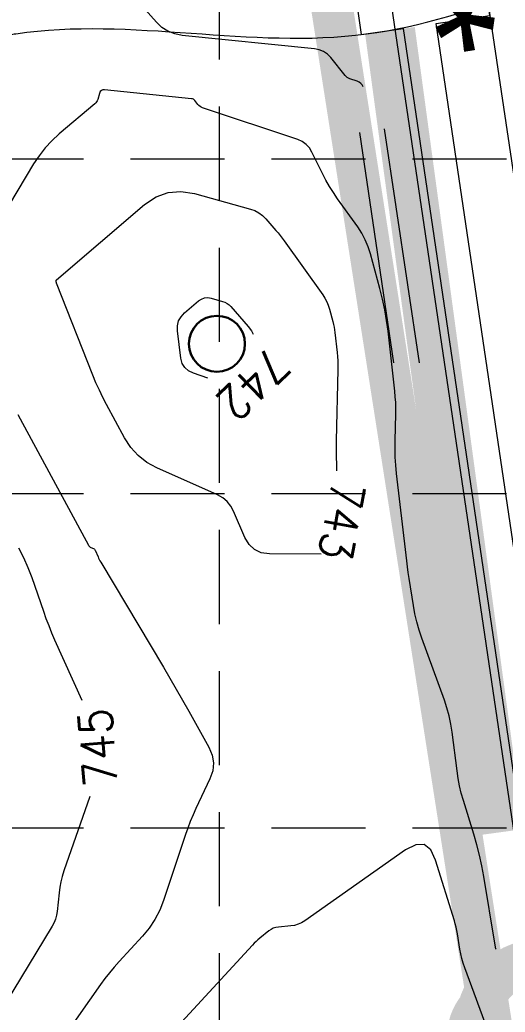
# Model space of a CAD drawing. Header units: feet. Extents: x 46644 to 49208, y 46045 to 47649.
# Drawn here: x 47701.9 to 47760, y 46384.8 to 46503.5 of the extents above; entities that cross this region are included whole.
import ezdxf
from ezdxf.enums import TextEntityAlignment as Align

# ---------------------------------------------------------------- set-up
doc = ezdxf.new("R2010")
doc.units = ezdxf.units.FT
doc.header["$MEASUREMENT"] = 0
doc.linetypes.add('DGN Style 3', pattern=[33.544038, 23.960027, -9.584011])
doc.linetypes.add('HIDDEN', pattern=[0.375, 0.25, -0.125])
for name, color, linetype, lineweight in [('EC', 35, 'Continuous', 0), ('Level 13', 1, 'Continuous', 0), ('Level 15', 1, 'Continuous', 0), ('Level 4', 1, 'Continuous', 0), ('LIMITS OF DISTURBANCE', 1, 'HIDDEN', 0), ('PC', 35, 'Continuous', 0)]:
    doc.layers.add(name, color=color, linetype=linetype, lineweight=lineweight)
for name, color, linetype in [('GRID', 254, 'HIDDEN'), ('INLET PROTECTION', 5, 'Continuous'), ('LEGEND', 7, 'Continuous'), ('SILT FENCE', 200, 'Continuous')]:
    doc.layers.add(name, color=color, linetype=linetype)
doc.styles.add('Style-STANDARD', font='STANDARD.shx')
doc.styles.add('Style-WORKING', font='WORKING.shx')

msp = doc.modelspace()

# ---------------------------------------------------------------- linework, layer by layer
at = {"layer": 'EC', "color": 35, "linetype": 'DGN Style 3', "lineweight": 0}
for p, q in [((47718.27, 46503.21), (47715.9, 46505.92)), ((47718.93, 46502.58), (47718.27, 46503.21)), ((47719.66, 46502.11), (47718.93, 46502.58)), ((47720.47, 46501.79), (47719.66, 46502.11)), ((47721.35, 46501.62), (47720.47, 46501.79)), ((47737.21, 46500.02), (47721.35, 46501.62)), ((47737.77, 46499.91), (47737.21, 46500.02)), ((47738.28, 46499.7), (47737.77, 46499.91)), ((47738.73, 46499.39), (47738.28, 46499.7)), ((47739.13, 46498.98), (47738.73, 46499.39)), ((47740.85, 46496.83), (47739.13, 46498.98)), ((47740.97, 46496.69), (47740.85, 46496.83)), ((47741.12, 46496.58), (47740.97, 46496.69)), ((47741.27, 46496.49), (47741.12, 46496.58)), ((47741.44, 46496.42), (47741.27, 46496.49)), ((47742.28, 46496.13), (47741.44, 46496.42)), ((47742.52, 46496.03), (47742.28, 46496.13)), ((47742.72, 46495.88), (47742.52, 46496.03)), ((47742.9, 46495.7), (47742.72, 46495.88)), ((47711.47, 46494.69), (47711.26, 46493.96)), ((47711.56, 46494.89), (47711.47, 46494.69)), ((47711.69, 46495.02), (47711.56, 46494.89)), ((47711.86, 46495.09), (47711.69, 46495.02)), ((47712.07, 46495.1), (47711.86, 46495.09)), ((47722.48, 46494.05), (47712.07, 46495.1)), ((47743.03, 46495.48), (47742.9, 46495.7)), ((47710.91, 46493.44), (47706.64, 46489.83)), ((47711.03, 46493.55), (47710.91, 46493.44)), ((47711.12, 46493.68), (47711.03, 46493.55)), ((47711.2, 46493.81), (47711.12, 46493.68)), ((47711.26, 46493.96), (47711.2, 46493.81)), ((47722.6, 46494.02), (47722.48, 46494.05)), ((47722.7, 46493.98), (47722.6, 46494.02)), ((47722.8, 46493.91), (47722.7, 46493.98)), ((47722.88, 46493.83), (47722.8, 46493.91)), ((47723.25, 46493.37), (47722.88, 46493.83)), ((47723.37, 46493.24), (47723.25, 46493.37)), ((47723.5, 46493.13), (47723.37, 46493.24)), ((47723.65, 46493.04), (47723.5, 46493.13)), ((47723.81, 46492.97), (47723.65, 46493.04)), ((47735.18, 46489.16), (47723.81, 46492.97)), ((47706.64, 46489.83), (47705.77, 46489.03)), ((47705.77, 46489.03), (47704.96, 46488.16)), ((47735.72, 46488.92), (47735.18, 46489.16)), ((47736.19, 46488.59), (47735.72, 46488.92)), ((47704.96, 46488.16), (47704.24, 46487.23)), ((47736.58, 46488.17), (47736.19, 46488.59)), ((47736.89, 46487.66), (47736.58, 46488.17)), ((47738.16, 46485.09), (47736.89, 46487.66)), ((47703.58, 46486.24), (47699.7, 46479.77)), ((47704.24, 46487.23), (47703.58, 46486.24)), ((47738.56, 46484.32), (47738.16, 46485.09)), ((47739, 46483.56), (47738.56, 46484.32)), ((47718.23, 46482.3), (47719.67, 46482.83)), ((47719.67, 46482.83), (47721.21, 46482.96)), ((47721.21, 46482.96), (47722.83, 46482.7)), ((47722.83, 46482.7), (47729.53, 46480.85)), ((47739.46, 46482.82), (47739, 46483.56)), ((47739.96, 46482.09), (47739.46, 46482.82)), ((47716.87, 46481.38), (47718.23, 46482.3)), ((47742.36, 46478.73), (47739.96, 46482.09)), ((47706.32, 46472.37), (47716.87, 46481.38)), ((47729.53, 46480.85), (47730.05, 46480.66)), ((47730.05, 46480.66), (47730.53, 46480.41)), ((47730.53, 46480.41), (47730.97, 46480.09)), ((47730.97, 46480.09), (47731.36, 46479.69)), ((47731.36, 46479.69), (47732.57, 46478.3)), ((47732.57, 46478.3), (47732.83, 46478)), ((47732.83, 46478), (47733.08, 46477.69)), ((47742.85, 46477.97), (47742.36, 46478.73)), ((47743.27, 46477.17), (47742.85, 46477.97)), ((47733.08, 46477.69), (47733.32, 46477.38)), ((47733.32, 46477.38), (47733.55, 46477.06)), ((47733.55, 46477.06), (47738.18, 46470.59)), ((47743.62, 46476.34), (47743.27, 46477.17)), ((47743.9, 46475.48), (47743.62, 46476.34)), ((47745.01, 46471.36), (47743.9, 46475.48)), ((47706.28, 46472.33), (47706.3, 46472.35)), ((47706.28, 46472.31), (47706.28, 46472.33)), ((47706.28, 46472.28), (47706.28, 46472.31)), ((47706.3, 46472.14), (47706.28, 46472.28)), ((47706.3, 46472.35), (47706.32, 46472.37)), ((47706.3, 46472.1), (47706.3, 46472.14)), ((47706.31, 46472.06), (47706.3, 46472.1)), ((47706.32, 46472.02), (47706.31, 46472.06)), ((47706.34, 46471.98), (47706.32, 46472.02)), ((47710.68, 46460.97), (47706.34, 46471.98)), ((47745.33, 46470.09), (47745.01, 46471.36)), ((47721.65, 46468.43), (47723.32, 46469.86)), ((47723.32, 46469.86), (47723.67, 46470.09)), ((47723.67, 46470.09), (47724.03, 46470.22)), ((47724.03, 46470.22), (47724.42, 46470.26)), ((47724.42, 46470.26), (47724.83, 46470.19)), ((47724.83, 46470.19), (47726.2, 46469.81)), ((47726.2, 46469.81), (47726.48, 46469.71)), ((47726.48, 46469.71), (47726.74, 46469.57)), ((47738.18, 46470.59), (47738.44, 46470.19)), ((47738.44, 46470.19), (47738.65, 46469.77)), ((47738.65, 46469.77), (47738.84, 46469.34)), ((47745.6, 46468.81), (47745.33, 46470.09)), ((47721.23, 46467.98), (47721.65, 46468.43)), ((47726.74, 46469.57), (47726.98, 46469.4)), ((47726.98, 46469.4), (47727.19, 46469.19)), ((47727.19, 46469.19), (47729.27, 46466.81)), ((47738.84, 46469.34), (47738.98, 46468.89)), ((47738.98, 46468.89), (47739.39, 46467.39)), ((47745.82, 46467.53), (47745.6, 46468.81)), ((47720.8, 46466.9), (47720.94, 46467.47)), ((47720.94, 46467.47), (47721.23, 46467.98)), ((47739.39, 46467.39), (47739.47, 46467.06)), ((47745.99, 46466.23), (47745.82, 46467.53)), ((47720.81, 46466.27), (47720.8, 46466.9)), ((47721.21, 46463.04), (47720.81, 46466.27)), ((47729.27, 46466.81), (47729.65, 46466.27)), ((47729.65, 46466.27), (47729.84, 46465.88)), ((47739.47, 46467.06), (47739.54, 46466.74)), ((47739.54, 46466.74), (47739.59, 46466.41)), ((47739.59, 46466.41), (47739.64, 46466.08)), ((47739.64, 46466.08), (47739.9, 46463.71)), ((47746.8, 46459.09), (47745.99, 46466.23)), ((47739.9, 46463.71), (47739.95, 46463.2)), ((47721.37, 46462.4), (47721.21, 46463.04)), ((47739.95, 46463.2), (47739.98, 46462.69)), ((47739.98, 46462.69), (47740, 46462.18)), ((47721.67, 46461.89), (47721.37, 46462.4)), ((47722.11, 46461.49), (47721.67, 46461.89)), ((47722.7, 46461.21), (47722.11, 46461.49)), ((47739.99, 46461.67), (47739.78, 46453.13)), ((47740, 46462.18), (47739.99, 46461.67)), ((47711.05, 46460.08), (47710.68, 46460.97)), ((47724.45, 46460.63), (47722.7, 46461.21)), ((47711.45, 46459.19), (47711.05, 46460.08)), ((47711.87, 46458.32), (47711.45, 46459.19)), ((47746.86, 46458.41), (47746.8, 46459.09)), ((47712.32, 46457.47), (47711.87, 46458.32)), ((47746.91, 46457.73), (47746.86, 46458.41)), ((47714.47, 46453.49), (47712.32, 46457.47)), ((47746.92, 46457.04), (47746.91, 46457.73)), ((47746.92, 46456.36), (47746.92, 46457.04)), ((47701.71, 46456.27), (47701.97, 46455.77)), ((47701.97, 46455.77), (47710.15, 46440.65)), ((47746.84, 46453.15), (47746.92, 46456.36)), ((47715.21, 46452.35), (47714.47, 46453.49)), ((47739.78, 46453.13), (47739.77, 46451.55)), ((47746.83, 46452.17), (47746.84, 46453.15)), ((47716.09, 46451.38), (47715.21, 46452.35)), ((47746.86, 46451.2), (47746.83, 46452.17)), ((47717.13, 46450.56), (47716.09, 46451.38)), ((47739.77, 46451.55), (47739.81, 46449.98)), ((47746.92, 46450.22), (47746.86, 46451.2)), ((47718.32, 46449.92), (47717.13, 46450.56)), ((47725.58, 46446.66), (47718.32, 46449.92)), ((47739.81, 46449.98), (47739.84, 46449.54)), ((47747.02, 46449.24), (47746.92, 46450.22)), ((47748.15, 46439.47), (47747.02, 46449.24)), ((47726.21, 46446.31), (47725.58, 46446.66)), ((47726.73, 46445.87), (47726.21, 46446.31)), ((47727.17, 46445.34), (47726.73, 46445.87)), ((47727.51, 46444.71), (47727.17, 46445.34)), ((47728.87, 46441.57), (47727.51, 46444.71)), ((47729.36, 46440.73), (47728.87, 46441.57)), ((47701.79, 46440.33), (47702.38, 46439.18)), ((47710.15, 46440.65), (47710.21, 46440.56)), ((47710.21, 46440.56), (47710.28, 46440.49)), ((47710.28, 46440.49), (47710.35, 46440.43)), ((47710.35, 46440.43), (47710.44, 46440.38)), ((47710.44, 46440.38), (47710.76, 46440.24)), ((47710.76, 46440.24), (47710.82, 46440.2)), ((47710.82, 46440.2), (47710.87, 46440.16)), ((47710.87, 46440.16), (47710.92, 46440.11)), ((47710.92, 46440.11), (47710.95, 46440.04)), ((47710.95, 46440.04), (47711.29, 46439.27)), ((47730.02, 46440.13), (47729.36, 46440.73)), ((47730.83, 46439.76), (47730.02, 46440.13)), ((47702.38, 46439.18), (47702.91, 46437.99)), ((47711.29, 46439.27), (47711.36, 46439.11)), ((47711.36, 46439.11), (47711.44, 46438.95)), ((47711.44, 46438.95), (47711.52, 46438.79)), ((47711.52, 46438.79), (47711.61, 46438.63)), ((47731.79, 46439.63), (47730.83, 46439.76)), ((47738, 46439.57), (47731.79, 46439.63)), ((47748.23, 46438.78), (47748.15, 46439.47)), ((47748.32, 46438.08), (47748.23, 46438.78)), ((47702.91, 46437.99), (47703.37, 46436.78)), ((47711.61, 46438.63), (47719.11, 46426.07)), ((47748.42, 46437.38), (47748.32, 46438.08)), ((47703.37, 46436.78), (47704.76, 46432.75)), ((47748.53, 46436.68), (47748.42, 46437.38)), ((47749.03, 46433.43), (47748.53, 46436.68)), ((47749.21, 46432.44), (47749.03, 46433.43)), ((47704.76, 46432.75), (47705.06, 46431.89)), ((47705.06, 46431.89), (47705.39, 46431.04)), ((47749.44, 46431.47), (47749.21, 46432.44)), ((47705.39, 46431.04), (47705.74, 46430.19)), ((47749.71, 46430.5), (47749.44, 46431.47)), ((47750.03, 46429.55), (47749.71, 46430.5)), ((47705.74, 46430.19), (47706.1, 46429.35)), ((47706.1, 46429.35), (47709.36, 46422.12)), ((47752.73, 46422.14), (47750.03, 46429.55)), ((47719.11, 46426.07), (47719.88, 46424.77)), ((47719.88, 46424.77), (47720.64, 46423.45)), ((47720.64, 46423.45), (47721.4, 46422.14)), ((47721.4, 46422.14), (47722.14, 46420.82)), ((47753.04, 46421.19), (47752.73, 46422.14)), ((47753.3, 46420.24), (47753.04, 46421.19)), ((47722.14, 46420.82), (47724.56, 46416.49)), ((47753.51, 46419.27), (47753.3, 46420.24)), ((47753.66, 46418.28), (47753.51, 46419.27)), ((47754.25, 46413.66), (47753.66, 46418.28)), ((47724.56, 46416.49), (47724.96, 46415.56)), ((47724.96, 46415.56), (47725.11, 46414.62)), ((47725.11, 46414.62), (47725.02, 46413.67)), ((47724.69, 46412.71), (47723.01, 46409.16)), ((47725.02, 46413.67), (47724.69, 46412.71)), ((47754.38, 46412.76), (47754.25, 46413.66)), ((47754.55, 46411.88), (47754.38, 46412.76)), ((47754.76, 46411), (47754.55, 46411.88)), ((47710.32, 46410.6), (47707.21, 46401.7)), ((47755.01, 46410.12), (47754.76, 46411)), ((47723.01, 46409.16), (47722.66, 46408.39)), ((47756.26, 46406.08), (47755.01, 46410.12)), ((47722.66, 46408.39), (47722.33, 46407.62)), ((47722.03, 46406.83), (47721.75, 46406.04)), ((47722.33, 46407.62), (47722.03, 46406.83)), ((47721.75, 46406.04), (47719.12, 46398.15)), ((47756.62, 46404.83), (47756.26, 46406.08)), ((47749.3, 46404.84), (47748.08, 46404.22)), ((47750.31, 46404.85), (47749.3, 46404.84)), ((47751.11, 46404.23), (47750.31, 46404.85)), ((47756.94, 46403.58), (47756.62, 46404.83)), ((47748.08, 46404.22), (47736.02, 46395.73)), ((47751.69, 46402.99), (47751.11, 46404.23)), ((47757.22, 46402.31), (47756.94, 46403.58)), ((47753.93, 46395.75), (47751.69, 46402.99)), ((47757.45, 46401.04), (47757.22, 46402.31)), ((47707.01, 46401.05), (47706.85, 46400.4)), ((47707.21, 46401.7), (47707.01, 46401.05)), ((47758.77, 46393.07), (47757.45, 46401.04)), ((47706.72, 46399.74), (47706.63, 46399.07)), ((47706.85, 46400.4), (47706.72, 46399.74)), ((47706.63, 46399.07), (47706.41, 46396.86)), ((47719.12, 46398.15), (47718.67, 46396.99)), ((47706.34, 46396.4), (47706.21, 46395.95)), ((47706.41, 46396.86), (47706.34, 46396.4)), ((47718.67, 46396.99), (47718.09, 46395.89)), ((47705.82, 46395.11), (47698.41, 46382.91)), ((47706.04, 46395.52), (47705.82, 46395.11)), ((47706.21, 46395.95), (47706.04, 46395.52)), ((47717.41, 46394.86), (47716.61, 46393.89)), ((47718.09, 46395.89), (47717.41, 46394.86)), ((47732.56, 46394.93), (47732.26, 46394.84)), ((47732.87, 46394.98), (47732.56, 46394.93)), ((47734.36, 46395.12), (47732.87, 46394.98)), ((47734.8, 46395.19), (47734.36, 46395.12)), ((47735.23, 46395.32), (47734.8, 46395.19)), ((47735.64, 46395.5), (47735.23, 46395.32)), ((47736.02, 46395.73), (47735.64, 46395.5)), ((47754.04, 46395.36), (47753.93, 46395.75)), ((47754.14, 46394.98), (47754.04, 46395.36)), ((47754.22, 46394.59), (47754.14, 46394.98)), ((47716.61, 46393.89), (47713.81, 46390.86)), ((47731.73, 46394.52), (47730.65, 46393.65)), ((47731.99, 46394.7), (47731.73, 46394.52)), ((47732.26, 46394.84), (47731.99, 46394.7)), ((47754.3, 46394.19), (47754.22, 46394.59)), ((47754.6, 46392.34), (47754.3, 46394.19)), ((47729.78, 46392.83), (47719.78, 46381.99)), ((47729.99, 46393.05), (47729.78, 46392.83)), ((47730.2, 46393.26), (47729.99, 46393.05)), ((47730.42, 46393.45), (47730.2, 46393.26)), ((47730.65, 46393.65), (47730.42, 46393.45)), ((47758.9, 46392.39), (47758.77, 46393.07)), ((47754.71, 46391.78), (47754.6, 46392.34)), ((47754.84, 46391.23), (47754.71, 46391.78)), ((47758.92, 46392.34), (47758.9, 46392.39)), ((47713.22, 46390.2), (47712.65, 46389.52)), ((47713.81, 46390.86), (47713.22, 46390.2)), ((47755, 46390.68), (47754.84, 46391.23)), ((47755.18, 46390.13), (47755, 46390.68)), ((47758.37, 46381.43), (47755.18, 46390.13)), ((47712.65, 46389.52), (47712.11, 46388.82)), ((47711.59, 46388.11), (47703.32, 46376.39)), ((47712.11, 46388.82), (47711.59, 46388.11))]:
    msp.add_line(p, q, dxfattribs=at)
at = {"layer": 'GRID', "color": 252, "linetype": 'HIDDEN', "lineweight": 0, "ltscale": 45}
for p, q in [((47725.8, 47606.85), (47725.8, 46206.68)), ((46685.8, 46486.85), (49165.8, 46486.85)), ((46685.8, 46446.85), (49165.8, 46446.85)), ((46685.8, 46406.85), (49165.8, 46406.85))]:
    msp.add_line(p, q, dxfattribs=at)
at = {"layer": 'INLET PROTECTION', "color": 7, "linetype": 'Continuous', "lineweight": 30}
msp.add_circle((47725.52, 46464.74), 3.35, dxfattribs=at)
at = {"layer": 'LEGEND', "color": 170, "ltscale": 100, "const_width": 5.31}
msp.add_lwpolyline([(47762.38, 46361.51, 0.520567), (47762.38, 46361.51, 0.765195), (47770.2, 46350.57, 0.417879), (47780.96, 46352.18, 0.6649), (47780.92, 46366.06, 0.744833), (47779.82, 46381.55, 0.975642), (47768.49, 46389.55, 0.520567), (47757, 46385.33, 0.520567), (47759.15, 46376.75, 0.540264), (47762.38, 46361.51)], format="xyb", close=True, dxfattribs=at)
at = {"layer": 'Level 13', "color": 7, "linetype": 'Continuous', "lineweight": 0}
msp.add_line((47728.14, 46706.8), (47769.07, 46430.49), dxfattribs=at)
at = {"layer": 'Level 15', "color": 7, "linetype": 'Continuous', "lineweight": 0, "flags": 128}
msp.add_lwpolyline([(47787.03, 46259.51), (47786.83, 46260.31), (47786.81, 46260.36, -0.041245), (47783.71, 46277.63), (47781.35, 46302.39, 0.01295), (47780.76, 46307.2), (47779.26, 46317.32), (47779.26, 46317.32), (47751.75, 46503.04), (47758.18, 46503.99), (47757.15, 46510.97), (47750.72, 46510.01), (47738.93, 46589.61), (47734.97, 46589.03), (47746.76, 46509.43), (47741.76, 46508.69), (47742.79, 46501.71), (47747.79, 46502.46), (47775.3, 46316.74), (47775.3, 46316.74), (47776.8, 46306.61, -0.01295), (47777.36, 46302.01), (47779.73, 46277.25, 0.040939), (47782.91, 46259.46)], format="xyb", dxfattribs=at)
at = {"layer": 'Level 15', "color": 7, "linetype": 'Continuous', "lineweight": 0}
for points, knots in [([(48035.83, 46412.86), (48035.78, 46412.91), (48035.72, 46412.96), (48035.67, 46413.01), (48019.02, 46417.19), (48002.37, 46421.38), (47985.72, 46425.57), (47974.9, 46428.29), (47966.46, 46436.75), (47957.21, 46443.08), (47955.41, 46444.31), (47953.58, 46445.45), (47951.94, 46446.89), (47951.69, 46447.11), (47951.46, 46447.35), (47951.23, 46447.58), (47950.73, 46448.1), (47950.21, 46448.59), (47949.76, 46449.15), (47949.22, 46449.84), (47948.72, 46450.55), (47948.21, 46451.26), (47947.37, 46452.41), (47946.61, 46453.61), (47945.74, 46454.74), (47944.67, 46456.12), (47943.24, 46457.18), (47941.87, 46458.26), (47938.46, 46460.96), (47934.94, 46463.5), (47931.54, 46466.21), (47928.18, 46468.9), (47925.01, 46471.82), (47921.63, 46474.5), (47921.03, 46474.98), (47920.38, 46475.38), (47919.71, 46475.77), (47918.75, 46476.32), (47917.77, 46476.83), (47916.72, 46477.18), (47916, 46477.42), (47915.28, 46477.62), (47914.55, 46477.81), (47914.08, 46477.94), (47913.61, 46478.02), (47913.15, 46478.15), (47912.31, 46478.4), (47911.51, 46478.74), (47910.76, 46479.18), (47910.6, 46479.28), (47910.43, 46479.38), (47910.26, 46479.49), (47902.7, 46484.09), (47895.25, 46488.83), (47887.63, 46493.38), (47875.43, 46500.66), (47861.66, 46504.84), (47848.21, 46509.41), (47844.12, 46510.81), (47839.9, 46511.78), (47835.83, 46513.18), (47832.21, 46514.42), (47828.82, 46516.18), (47825.17, 46517.51), (47819.4, 46519.62), (47813.47, 46521.22), (47807.5, 46521.82), (47798.63, 46522.7), (47789.45, 46521.16), (47780.62, 46519.47), (47767.53, 46516.98), (47755.43, 46509.83), (47742.19, 46508.54), (47728.75, 46507.24), (47715.1, 46507.76), (47701.62, 46508.78), (47692.76, 46509.45), (47683.93, 46510.23), (47675.12, 46511.8), (47661.34, 46514.26), (47647.79, 46517.48), (47634.9, 46522.89), (47632.33, 46523.97), (47629.89, 46525.24), (47627.35, 46526.35), (47612.44, 46532.89), (47597.72, 46539.16), (47582.26, 46545.04), (47569.03, 46550.07), (47555.16, 46553.26), (47541.3, 46553.18), (47532.79, 46553.13), (47524.21, 46552.49), (47515.74, 46551.41), (47501.87, 46549.65), (47488.02, 46547.68), (47474.14, 46546.02), (47461.12, 46544.47), (47448.09, 46542.99), (47435.07, 46541.44), (47419.29, 46539.56), (47403.55, 46537.45), (47387.79, 46535.35), (47375.05, 46533.66), (47362.56, 46530.79), (47350.07, 46527.45), (47335.94, 46523.68), (47322.23, 46518.26), (47310.21, 46509.86), (47300.33, 46502.95), (47291.46, 46495.05), (47281.77, 46488.09), (47272.48, 46481.42), (47263.34, 46474.54), (47253.68, 46468.37), (47243.98, 46462.17), (47234.04, 46456.38), (47223.92, 46450.93)], [0, 0, 0, 0, 0.5, 0.5, 0.5, 0.529499, 0.529499, 0.529499, 0.548662, 0.548662, 0.548662, 0.552382, 0.552382, 0.552382, 0.552954, 0.552954, 0.552954, 0.554186, 0.554186, 0.554186, 0.555682, 0.555682, 0.555682, 0.558126, 0.558126, 0.558126, 0.561121, 0.561121, 0.561121, 0.568588, 0.568588, 0.568588, 0.57599, 0.57599, 0.57599, 0.577306, 0.577306, 0.577306, 0.579201, 0.579201, 0.579201, 0.580497, 0.580497, 0.580497, 0.581321, 0.581321, 0.581321, 0.582808, 0.582808, 0.582808, 0.583144, 0.583144, 0.583144, 0.598353, 0.598353, 0.598353, 0.622727, 0.622727, 0.622727, 0.630138, 0.630138, 0.630138, 0.636731, 0.636731, 0.636731, 0.647148, 0.647148, 0.647148, 0.662601, 0.662601, 0.662601, 0.685479, 0.685479, 0.685479, 0.708716, 0.708716, 0.708716, 0.723993, 0.723993, 0.723993, 0.747889, 0.747889, 0.747889, 0.752642, 0.752642, 0.752642, 0.780601, 0.780601, 0.780601, 0.804518, 0.804518, 0.804518, 0.819191, 0.819191, 0.819191, 0.843215, 0.843215, 0.843215, 0.865743, 0.865743, 0.865743, 0.893048, 0.893048, 0.893048, 0.915122, 0.915122, 0.915122, 0.940074, 0.940074, 0.940074, 0.96059, 0.96059, 0.96059, 0.980242, 0.980242, 0.980242, 1, 1, 1, 1]), ([(47223.92, 46443.13), (47224.49, 46443.43), (47225.06, 46443.73), (47225.63, 46444.03), (47236.45, 46449.79), (47247.05, 46455.93), (47257.42, 46462.51), (47267.24, 46468.75), (47276.52, 46475.74), (47285.94, 46482.52), (47295.46, 46489.37), (47304.09, 46497.24), (47313.81, 46504.03), (47325.23, 46512), (47338.25, 46517.11), (47351.64, 46520.7), (47363.9, 46523.99), (47376.15, 46526.83), (47388.65, 46528.52), (47404.35, 46530.65), (47420.03, 46532.79), (47435.76, 46534.63), (47448.74, 46536.14), (47461.73, 46537.54), (47474.71, 46539.07), (47488.57, 46540.7), (47502.39, 46542.7), (47516.25, 46544.46), (47524.46, 46545.5), (47532.77, 46546.19), (47541.01, 46546.32), (47554.17, 46546.52), (47567.51, 46543.61), (47579.9, 46538.67), (47595.04, 46532.63), (47609.79, 46526.5), (47624.62, 46520.14), (47634.83, 46515.77), (47645.02, 46511.39), (47655.22, 46506.98), (47655.45, 46506.88), (47655.68, 46506.78), (47655.91, 46506.67), (47656.57, 46506.35), (47657.12, 46505.84), (47657.76, 46505.48), (47658.33, 46505.16), (47658.91, 46504.87), (47659.52, 46504.63), (47660.59, 46504.22), (47661.66, 46503.89), (47662.78, 46503.68), (47667.81, 46502.77), (47672.85, 46501.97), (47677.93, 46501.4), (47681.56, 46500.99), (47685.19, 46500.62), (47688.83, 46500.25), (47689.38, 46500.2), (47689.94, 46500.15), (47690.5, 46500.12), (47691.22, 46500.09), (47691.94, 46500.21), (47692.66, 46500.33), (47694.04, 46500.57), (47695.37, 46500.98), (47696.74, 46501.18), (47698.05, 46501.38), (47699.38, 46501.5), (47700.69, 46501.68), (47700.95, 46501.72), (47701.21, 46501.78), (47701.47, 46501.82), (47715.28, 46503.86), (47729.59, 46499.96), (47743.41, 46501.79), (47756.61, 46503.54), (47768.82, 46510.22), (47781.94, 46512.74), (47790.06, 46514.29), (47798.47, 46515.69), (47806.61, 46514.95), (47811.95, 46514.47), (47817.26, 46513.07), (47822.41, 46511.18), (47826.12, 46509.82), (47829.55, 46508.02), (47833.23, 46506.75), (47837.66, 46505.23), (47842.21, 46504.05), (47846.66, 46502.55), (47859.41, 46498.24), (47872.18, 46494.04), (47884.09, 46487.53), (47895.97, 46481.03), (47906.62, 46472.97), (47917.43, 46465), (47929.48, 46456.13), (47940.93, 46446.6), (47952.98, 46437.69), (47962.4, 46430.73), (47971.48, 46422.25), (47982.78, 46419.31), (47999.48, 46414.97), (48016.19, 46410.63), (48032.9, 46406.28), (48032.96, 46406.29), (48033.01, 46406.3), (48033.07, 46406.3)], [0, 0, 0, 0, 0.00111, 0.00111, 0.00111, 0.022217, 0.022217, 0.022217, 0.042218, 0.042218, 0.042218, 0.062425, 0.062425, 0.062425, 0.086159, 0.086159, 0.086159, 0.107868, 0.107868, 0.107868, 0.135141, 0.135141, 0.135141, 0.157642, 0.157642, 0.157642, 0.181686, 0.181686, 0.181686, 0.195942, 0.195942, 0.195942, 0.218695, 0.218695, 0.218695, 0.246478, 0.246478, 0.246478, 0.265599, 0.265599, 0.265599, 0.266033, 0.266033, 0.266033, 0.2673, 0.2673, 0.2673, 0.26842, 0.26842, 0.26842, 0.270367, 0.270367, 0.270367, 0.27916, 0.27916, 0.27916, 0.285451, 0.285451, 0.285451, 0.286415, 0.286415, 0.286415, 0.287663, 0.287663, 0.287663, 0.290054, 0.290054, 0.290054, 0.29234, 0.29234, 0.29234, 0.292797, 0.292797, 0.292797, 0.316871, 0.316871, 0.316871, 0.339864, 0.339864, 0.339864, 0.354079, 0.354079, 0.354079, 0.363402, 0.363402, 0.363402, 0.370116, 0.370116, 0.370116, 0.378192, 0.378192, 0.378192, 0.401344, 0.401344, 0.401344, 0.424441, 0.424441, 0.424441, 0.450178, 0.450178, 0.450178, 0.470272, 0.470272, 0.470272, 0.5, 0.5, 0.5, 1, 1, 1, 1])]:
    msp.add_open_spline(points, degree=3, knots=knots, dxfattribs=at)
at = {"layer": 'Level 4', "color": 7, "linetype": 'Continuous', "lineweight": 0}
msp.add_line((47733.98, 46588.88), (47774.32, 46316.51), dxfattribs=at)
at = {"layer": 'LIMITS OF DISTURBANCE', "color": 1, "linetype": 'HIDDEN', "lineweight": 0, "ltscale": 100, "const_width": 5}
msp.add_lwpolyline([(47302.26, 47079.06), (47251.96, 46554.52), (47235.94, 46555.74), (47229.75, 46491.61), (47258.66, 46504.09), (47261.76, 46504.52), (47263.78, 46504.84), (47266.88, 46505.26), (47268.91, 46505.69), (47263.78, 46504.84), (47268.91, 46505.69), (47332.12, 46514.98), (47360.54, 46519.1), (47401.97, 46525.99), (47518.93, 46542.75), (47543.38, 46546.32), (47601.6, 46555.02), (47728.68, 46572.71), (47759.36, 46376.71), (47724.95, 46365.38), (47739.21, 46270.56), (47774.34, 46267.65)], dxfattribs=at)
at = {"layer": 'PC', "color": 35, "linetype": 'Continuous', "lineweight": 0}
msp.add_line((47742.56, 46489.99), (47746.64, 46462.45), dxfattribs=at)
at = {"layer": 'PC', "color": 35, "linetype": 'Continuous', "lineweight": 0, "flags": 128}
msp.add_lwpolyline([(47745.53, 46490.43), (47749.71, 46462.45)], dxfattribs=at)
at = {"layer": 'SILT FENCE', "linetype": 'Continuous', "lineweight": 0, "const_width": 6}
msp.add_lwpolyline([(47746.22, 46502.22), (47759.24, 46406.3)], dxfattribs=at)

# ---------------------------------------------------------------- texts
at = {"layer": 'EC', "color": 35, "linetype": 'DGN Style 3', "lineweight": 0, "style": 'Style-STANDARD'}
for s, rotation, p in [('742', 224.2672, (47729.88, 46459.93)), ('743', 259.5342, (47740.45, 46443.58)), ('745', 94.7362, (47711.26, 46416.46))]:
    msp.add_text(s, height=4, rotation=rotation, dxfattribs=at).set_placement(p, align=Align.MIDDLE_CENTER)
at = {"layer": 'Level 15', "color": 7, "linetype": 'Continuous', "lineweight": 0, "style": 'Style-WORKING'}
msp.add_text('*', height=15, rotation=189.1167, dxfattribs=at).set_placement((47754.58, 46507.17), align=Align.MIDDLE_CENTER)

doc.saveas('drawing.dxf')
